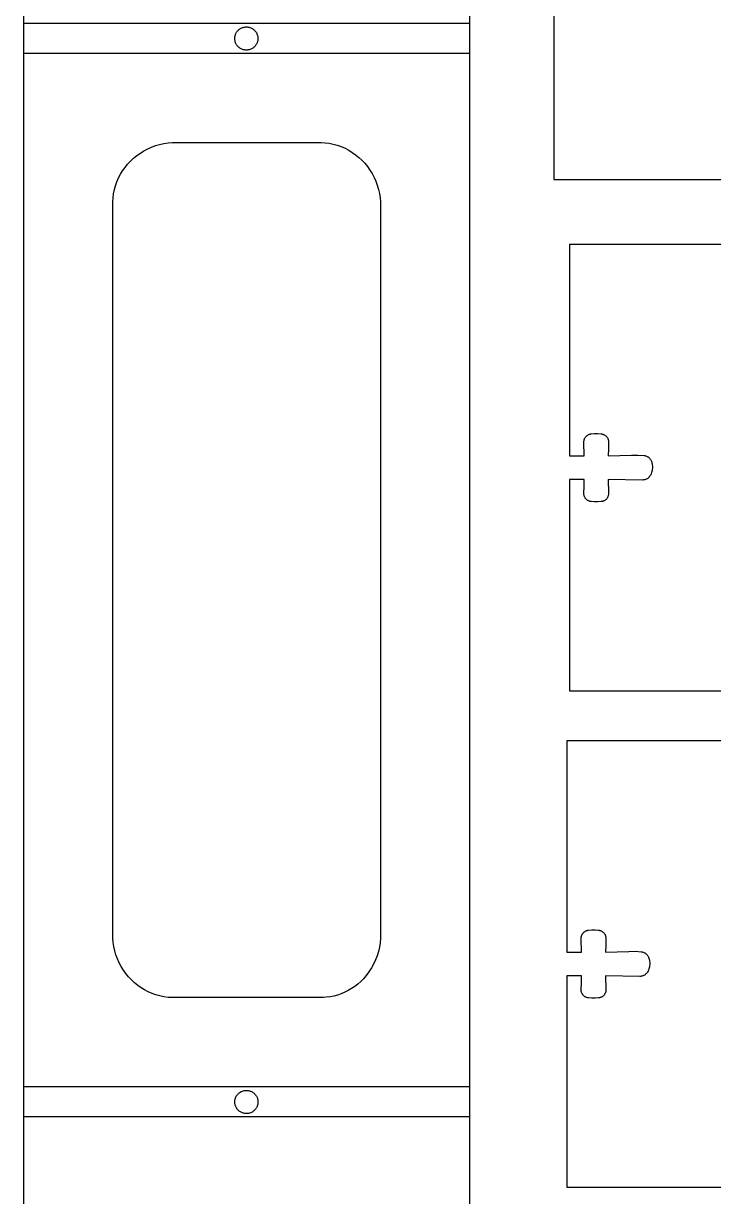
# Model space of a CAD drawing. Extents: x -75 to 75, y -42 to 42.
# Drawn here: x -1.5 to 10.09, y -24.75 to -5.03 of the extents above; entities that cross this region are included whole.
import ezdxf

# ---------------------------------------------------------------- set-up
doc = ezdxf.new("R2010")
doc.units = 0
doc.header["$MEASUREMENT"] = 0
doc.layers.get('0').update_dxf_attribs({"linetype": 'CONTINUOUS'})

msp = doc.modelspace()

# ---------------------------------------------------------------- linework, layer by layer
for p, q in [((-1.504, 12.343), (-1.504, -5.032)), ((5.996, -5.032), (5.996, 12.343)), ((7.406, -4.107), (7.406, -7.657)), ((-1.504, -5.032), (-1.504, -5.532)), ((5.996, -5.032), (-1.504, -5.032)), ((2.12, -5.133), (2.131, -5.125)), ((2.131, -5.125), (2.142, -5.118)), ((2.142, -5.118), (2.153, -5.112)), ((2.153, -5.112), (2.164, -5.107)), ((2.164, -5.107), (2.176, -5.102)), ((2.176, -5.102), (2.188, -5.098)), ((2.188, -5.098), (2.201, -5.095)), ((2.201, -5.095), (2.213, -5.093)), ((2.213, -5.093), (2.226, -5.091)), ((2.226, -5.091), (2.239, -5.091)), ((2.239, -5.091), (2.252, -5.091)), ((2.252, -5.091), (2.264, -5.092)), ((2.264, -5.092), (2.277, -5.094)), ((2.277, -5.094), (2.29, -5.097)), ((2.29, -5.097), (2.302, -5.101)), ((2.302, -5.101), (2.314, -5.105)), ((2.314, -5.105), (2.326, -5.11)), ((2.326, -5.11), (2.337, -5.116)), ((2.337, -5.116), (2.348, -5.123)), ((2.348, -5.123), (2.358, -5.13)), ((5.996, -5.532), (5.996, -5.032)), ((2.047, -5.276), (2.048, -5.264)), ((2.047, -5.289), (2.047, -5.276)), ((2.047, -5.302), (2.047, -5.289)), ((2.049, -5.315), (2.047, -5.302)), ((2.048, -5.264), (2.05, -5.251)), ((2.051, -5.327), (2.049, -5.315)), ((2.05, -5.251), (2.052, -5.238)), ((2.052, -5.238), (2.056, -5.226)), ((2.056, -5.226), (2.06, -5.214)), ((2.06, -5.214), (2.065, -5.202)), ((2.065, -5.202), (2.071, -5.191)), ((2.071, -5.191), (2.078, -5.18)), ((2.078, -5.18), (2.085, -5.169)), ((2.085, -5.169), (2.093, -5.159)), ((2.093, -5.159), (2.101, -5.15)), ((2.101, -5.15), (2.111, -5.141)), ((2.111, -5.141), (2.12, -5.133)), ((2.358, -5.13), (2.368, -5.138)), ((2.368, -5.138), (2.378, -5.147)), ((2.378, -5.147), (2.386, -5.156)), ((2.386, -5.156), (2.395, -5.166)), ((2.395, -5.166), (2.402, -5.176)), ((2.402, -5.176), (2.409, -5.187)), ((2.409, -5.187), (2.415, -5.199)), ((2.415, -5.199), (2.42, -5.21)), ((2.42, -5.21), (2.425, -5.222)), ((2.425, -5.222), (2.429, -5.234)), ((2.429, -5.234), (2.432, -5.247)), ((2.432, -5.323), (2.429, -5.336)), ((2.432, -5.247), (2.434, -5.259)), ((2.434, -5.311), (2.432, -5.323)), ((2.434, -5.259), (2.435, -5.272)), ((2.435, -5.298), (2.434, -5.311)), ((2.435, -5.272), (2.435, -5.285)), ((2.435, -5.285), (2.435, -5.298)), ((2.054, -5.34), (2.051, -5.327)), ((2.061, -5.36), (2.054, -5.34)), ((2.071, -5.38), (2.061, -5.36)), ((2.078, -5.391), (2.071, -5.38)), ((2.085, -5.402), (2.078, -5.391)), ((2.093, -5.412), (2.085, -5.402)), ((2.102, -5.421), (2.093, -5.412)), ((2.111, -5.43), (2.102, -5.421)), ((2.121, -5.438), (2.111, -5.43)), ((2.131, -5.446), (2.121, -5.438)), ((2.142, -5.453), (2.131, -5.446)), ((2.153, -5.459), (2.142, -5.453)), ((2.165, -5.464), (2.153, -5.459)), ((2.177, -5.469), (2.165, -5.464)), ((2.189, -5.473), (2.177, -5.469)), ((2.201, -5.476), (2.189, -5.473)), ((2.214, -5.478), (2.201, -5.476)), ((2.227, -5.479), (2.214, -5.478)), ((2.239, -5.48), (2.227, -5.479)), ((2.252, -5.479), (2.239, -5.48)), ((2.265, -5.478), (2.252, -5.479)), ((2.278, -5.476), (2.265, -5.478)), ((2.29, -5.474), (2.278, -5.476)), ((2.302, -5.47), (2.29, -5.474)), ((2.314, -5.465), (2.302, -5.47)), ((2.326, -5.46), (2.314, -5.465)), ((2.337, -5.454), (2.326, -5.46)), ((2.348, -5.448), (2.337, -5.454)), ((2.359, -5.44), (2.348, -5.448)), ((2.369, -5.432), (2.359, -5.44)), ((2.378, -5.423), (2.369, -5.432)), ((2.387, -5.414), (2.378, -5.423)), ((2.395, -5.404), (2.387, -5.414)), ((2.402, -5.394), (2.395, -5.404)), ((2.409, -5.383), (2.402, -5.394)), ((2.415, -5.372), (2.409, -5.383)), ((2.421, -5.36), (2.415, -5.372)), ((2.425, -5.348), (2.421, -5.36)), ((2.429, -5.336), (2.425, -5.348)), ((-1.504, -5.532), (-1.504, -22.907)), ((-1.504, -5.532), (5.996, -5.532)), ((5.996, -22.907), (5.996, -5.532)), ((0.649, -7.111), (0.716, -7.086)), ((0.716, -7.086), (0.784, -7.066)), ((0.784, -7.066), (0.854, -7.05)), ((0.854, -7.05), (0.925, -7.039)), ((0.925, -7.039), (0.996, -7.032)), ((0.996, -7.032), (3.496, -7.032)), ((3.496, -7.032), (3.565, -7.037)), ((3.565, -7.037), (3.634, -7.047)), ((3.634, -7.047), (3.702, -7.061)), ((3.702, -7.061), (3.769, -7.08)), ((3.769, -7.08), (3.835, -7.103)), ((0.346, -7.298), (0.401, -7.253)), ((0.401, -7.253), (0.46, -7.211)), ((0.46, -7.211), (0.52, -7.173)), ((0.52, -7.173), (0.584, -7.14)), ((0.584, -7.14), (0.649, -7.111)), ((3.835, -7.103), (3.899, -7.131)), ((3.899, -7.131), (3.961, -7.163)), ((3.961, -7.163), (4.02, -7.199)), ((4.02, -7.199), (4.077, -7.239)), ((4.077, -7.239), (4.131, -7.283)), ((4.131, -7.283), (4.182, -7.331)), ((0.162, -7.508), (0.203, -7.451)), ((0.203, -7.451), (0.246, -7.397)), ((0.246, -7.397), (0.294, -7.347)), ((0.294, -7.347), (0.346, -7.298)), ((4.182, -7.331), (4.231, -7.383)), ((4.231, -7.383), (4.276, -7.438)), ((4.276, -7.438), (4.317, -7.496)), ((0.066, -7.693), (0.094, -7.63)), ((0.094, -7.63), (0.126, -7.568)), ((0.126, -7.568), (0.162, -7.508)), ((4.317, -7.496), (4.355, -7.557)), ((4.355, -7.557), (4.388, -7.62)), ((4.388, -7.62), (4.417, -7.685)), ((4.417, -7.685), (4.442, -7.753)), ((7.406, -7.657), (28.906, -7.657)), ((0.01, -7.894), (0.024, -7.826)), ((0.024, -7.826), (0.043, -7.759)), ((0.043, -7.759), (0.066, -7.693)), ((4.442, -7.753), (4.463, -7.821)), ((4.463, -7.821), (4.478, -7.891)), ((-0.004, -8.032), (0.001, -7.963)), ((-0.004, -20.407), (-0.004, -8.032)), ((0.001, -7.963), (0.01, -7.894)), ((4.478, -7.891), (4.489, -7.961)), ((4.489, -7.961), (4.496, -8.032)), ((4.496, -8.032), (4.496, -20.407)), ((18.22, -8.75), (7.67, -8.75)), ((7.67, -8.75), (7.67, -12.3)), ((7.916, -12.035), (7.919, -12.027)), ((7.919, -12.027), (7.921, -12.018)), ((7.921, -12.018), (7.925, -12.01)), ((7.925, -12.01), (7.928, -12.002)), ((7.928, -12.002), (7.933, -11.994)), ((7.933, -11.994), (7.938, -11.987)), ((7.938, -11.987), (7.943, -11.98)), ((7.943, -11.98), (7.949, -11.973)), ((7.949, -11.973), (7.955, -11.966)), ((7.955, -11.966), (7.962, -11.961)), ((7.962, -11.961), (7.969, -11.955)), ((7.969, -11.955), (7.976, -11.95)), ((7.976, -11.95), (7.984, -11.946)), ((7.984, -11.946), (7.992, -11.942)), ((7.992, -11.942), (8, -11.938)), ((8, -11.938), (8.008, -11.935)), ((8.008, -11.935), (8.017, -11.933)), ((8.017, -11.933), (8.026, -11.931)), ((8.026, -11.931), (8.034, -11.93)), ((8.034, -11.93), (8.091, -11.926)), ((8.091, -11.926), (8.147, -11.926)), ((8.147, -11.926), (8.203, -11.93)), ((8.203, -11.93), (8.212, -11.931)), ((8.212, -11.931), (8.221, -11.933)), ((8.221, -11.933), (8.23, -11.936)), ((8.23, -11.936), (8.239, -11.939)), ((8.239, -11.939), (8.247, -11.942)), ((8.247, -11.942), (8.256, -11.946)), ((8.256, -11.946), (8.264, -11.951)), ((8.264, -11.951), (8.271, -11.956)), ((8.271, -11.956), (8.279, -11.962)), ((8.279, -11.962), (8.285, -11.968)), ((8.285, -11.968), (8.292, -11.975)), ((8.292, -11.975), (8.298, -11.982)), ((8.298, -11.982), (8.303, -11.989)), ((8.303, -11.989), (8.308, -11.997)), ((8.308, -11.997), (8.313, -12.005)), ((8.313, -12.005), (8.317, -12.014)), ((8.317, -12.014), (8.32, -12.022)), ((8.32, -12.022), (8.323, -12.031)), ((7.913, -12.062), (7.914, -12.053)), ((7.914, -12.071), (7.913, -12.062)), ((7.914, -12.053), (7.915, -12.044)), ((7.92, -12.3), (7.914, -12.071)), ((7.915, -12.044), (7.916, -12.035)), ((8.324, -12.184), (8.32, -12.3)), ((8.323, -12.031), (8.325, -12.04)), ((8.327, -12.068), (8.324, -12.184)), ((8.325, -12.04), (8.326, -12.049)), ((8.326, -12.049), (8.327, -12.059)), ((8.327, -12.059), (8.327, -12.068)), ((7.67, -12.3), (7.92, -12.3)), ((8.32, -12.3), (8.714, -12.287)), ((8.714, -12.287), (8.821, -12.286)), ((8.821, -12.286), (8.927, -12.294)), ((8.927, -12.294), (8.937, -12.296)), ((8.937, -12.296), (8.946, -12.298)), ((8.946, -12.298), (8.956, -12.301)), ((8.956, -12.301), (8.966, -12.305)), ((8.966, -12.305), (8.975, -12.309)), ((8.975, -12.309), (8.984, -12.314)), ((8.984, -12.314), (8.992, -12.319)), ((8.992, -12.319), (9, -12.325)), ((9, -12.325), (9.008, -12.332)), ((9.008, -12.332), (9.015, -12.339)), ((9.015, -12.339), (9.022, -12.347)), ((9.022, -12.347), (9.028, -12.355)), ((9.028, -12.355), (9.033, -12.363)), ((9.033, -12.363), (9.038, -12.372)), ((9.038, -12.372), (9.043, -12.381)), ((9.043, -12.381), (9.05, -12.398)), ((9.05, -12.398), (9.055, -12.416)), ((9.055, -12.416), (9.06, -12.434)), ((9.036, -12.617), (9.027, -12.633)), ((9.044, -12.6), (9.036, -12.617)), ((9.05, -12.582), (9.044, -12.6)), ((9.056, -12.565), (9.05, -12.582)), ((9.06, -12.546), (9.056, -12.565)), ((9.06, -12.434), (9.063, -12.453)), ((9.063, -12.528), (9.06, -12.546)), ((9.063, -12.453), (9.065, -12.472)), ((9.065, -12.509), (9.063, -12.528)), ((9.065, -12.472), (9.066, -12.49)), ((9.066, -12.49), (9.065, -12.509)), ((7.92, -12.7), (7.67, -12.7)), ((7.67, -12.7), (7.67, -16.25)), ((7.912, -12.932), (7.915, -12.816)), ((7.915, -12.816), (7.92, -12.7)), ((8.32, -12.7), (8.326, -12.929)), ((8.897, -12.707), (8.32, -12.7)), ((8.908, -12.706), (8.897, -12.707)), ((8.918, -12.705), (8.908, -12.706)), ((8.928, -12.703), (8.918, -12.705)), ((8.938, -12.701), (8.928, -12.703)), ((8.948, -12.698), (8.938, -12.701)), ((8.958, -12.694), (8.948, -12.698)), ((8.967, -12.69), (8.958, -12.694)), ((8.976, -12.685), (8.967, -12.69)), ((8.985, -12.679), (8.976, -12.685)), ((8.993, -12.673), (8.985, -12.679)), ((9.001, -12.666), (8.993, -12.673)), ((9.008, -12.658), (9.001, -12.666)), ((9.015, -12.65), (9.008, -12.658)), ((9.021, -12.642), (9.015, -12.65)), ((9.027, -12.633), (9.021, -12.642)), ((7.913, -12.941), (7.912, -12.932)), ((7.914, -12.95), (7.913, -12.941)), ((7.915, -12.959), (7.914, -12.95)), ((7.917, -12.968), (7.915, -12.959)), ((7.92, -12.977), (7.917, -12.968)), ((7.923, -12.986), (7.92, -12.977)), ((7.927, -12.994), (7.923, -12.986)), ((7.932, -13.002), (7.927, -12.994)), ((7.936, -13.01), (7.932, -13.002)), ((7.942, -13.018), (7.936, -13.01)), ((8.302, -13.013), (8.297, -13.02)), ((8.307, -13.006), (8.302, -13.013)), ((8.311, -12.998), (8.307, -13.006)), ((8.315, -12.99), (8.311, -12.998)), ((8.318, -12.982), (8.315, -12.99)), ((8.321, -12.973), (8.318, -12.982)), ((8.323, -12.964), (8.321, -12.973)), ((8.325, -12.956), (8.323, -12.964)), ((8.326, -12.947), (8.325, -12.956)), ((8.326, -12.929), (8.326, -12.938)), ((8.326, -12.938), (8.326, -12.947)), ((7.948, -13.025), (7.942, -13.018)), ((7.954, -13.031), (7.948, -13.025)), ((7.961, -13.038), (7.954, -13.031)), ((7.968, -13.043), (7.961, -13.038)), ((7.976, -13.049), (7.968, -13.043)), ((7.984, -13.053), (7.976, -13.049)), ((7.992, -13.057), (7.984, -13.053)), ((8.001, -13.061), (7.992, -13.057)), ((8.01, -13.064), (8.001, -13.061)), ((8.018, -13.067), (8.01, -13.064)), ((8.028, -13.068), (8.018, -13.067)), ((8.037, -13.07), (8.028, -13.068)), ((8.093, -13.073), (8.037, -13.07)), ((8.149, -13.073), (8.093, -13.073)), ((8.205, -13.07), (8.149, -13.073)), ((8.214, -13.068), (8.205, -13.07)), ((8.223, -13.067), (8.214, -13.068)), ((8.232, -13.064), (8.223, -13.067)), ((8.24, -13.061), (8.232, -13.064)), ((8.248, -13.058), (8.24, -13.061)), ((8.256, -13.054), (8.248, -13.058)), ((8.264, -13.05), (8.256, -13.054)), ((8.271, -13.045), (8.264, -13.05)), ((8.278, -13.039), (8.271, -13.045)), ((8.285, -13.033), (8.278, -13.039)), ((8.291, -13.027), (8.285, -13.033)), ((8.297, -13.02), (8.291, -13.027)), ((7.67, -16.25), (29.17, -16.25)), ((18.175, -17.093), (7.625, -17.093)), ((7.625, -17.093), (7.625, -20.643)), ((7.91, -20.309), (7.917, -20.303)), ((7.917, -20.303), (7.924, -20.298)), ((7.924, -20.298), (7.931, -20.293)), ((7.931, -20.293), (7.939, -20.288)), ((7.939, -20.288), (7.947, -20.284)), ((7.947, -20.284), (7.955, -20.281)), ((7.955, -20.281), (7.963, -20.278)), ((7.963, -20.278), (7.972, -20.276)), ((7.972, -20.276), (7.981, -20.274)), ((7.981, -20.274), (7.989, -20.273)), ((7.989, -20.273), (8.046, -20.269)), ((8.046, -20.269), (8.102, -20.269)), ((8.102, -20.269), (8.158, -20.273)), ((8.158, -20.273), (8.167, -20.274)), ((8.167, -20.274), (8.176, -20.276)), ((8.176, -20.276), (8.185, -20.278)), ((8.185, -20.278), (8.194, -20.281)), ((8.194, -20.281), (8.203, -20.285)), ((8.203, -20.285), (8.211, -20.289)), ((8.211, -20.289), (8.219, -20.294)), ((8.219, -20.294), (8.226, -20.299)), ((8.226, -20.299), (8.234, -20.305)), ((8.234, -20.305), (8.241, -20.311)), ((0.002, -20.479), (-0.004, -20.407)), ((0.013, -20.549), (0.002, -20.479)), ((4.489, -20.483), (4.477, -20.557)), ((4.496, -20.407), (4.489, -20.483)), ((7.869, -20.395), (7.87, -20.387)), ((7.869, -20.404), (7.869, -20.395)), ((7.869, -20.413), (7.869, -20.404)), ((7.875, -20.643), (7.869, -20.413)), ((7.87, -20.387), (7.872, -20.378)), ((7.872, -20.378), (7.874, -20.369)), ((7.874, -20.369), (7.876, -20.361)), ((7.876, -20.361), (7.88, -20.353)), ((7.88, -20.353), (7.884, -20.345)), ((7.884, -20.345), (7.888, -20.337)), ((7.888, -20.337), (7.893, -20.329)), ((7.893, -20.329), (7.898, -20.322)), ((7.898, -20.322), (7.904, -20.316)), ((7.904, -20.316), (7.91, -20.309)), ((8.241, -20.311), (8.247, -20.318)), ((8.247, -20.318), (8.253, -20.325)), ((8.253, -20.325), (8.258, -20.332)), ((8.258, -20.332), (8.263, -20.34)), ((8.263, -20.34), (8.268, -20.348)), ((8.268, -20.348), (8.272, -20.356)), ((8.272, -20.356), (8.275, -20.365)), ((8.275, -20.365), (8.278, -20.374)), ((8.278, -20.374), (8.28, -20.383)), ((8.28, -20.383), (8.281, -20.392)), ((8.282, -20.411), (8.28, -20.527)), ((8.281, -20.392), (8.282, -20.401)), ((8.282, -20.401), (8.282, -20.411)), ((0.029, -20.619), (0.013, -20.549)), ((0.049, -20.687), (0.029, -20.619)), ((0.074, -20.754), (0.049, -20.687)), ((4.438, -20.703), (4.411, -20.773)), ((4.46, -20.631), (4.438, -20.703)), ((4.477, -20.557), (4.46, -20.631)), ((7.625, -20.643), (7.875, -20.643)), ((8.28, -20.527), (8.275, -20.643)), ((8.275, -20.643), (8.669, -20.629)), ((8.669, -20.629), (8.776, -20.628)), ((8.776, -20.628), (8.882, -20.637)), ((8.882, -20.637), (8.892, -20.638)), ((8.892, -20.638), (8.902, -20.641)), ((8.902, -20.641), (8.911, -20.644)), ((8.911, -20.644), (8.921, -20.647)), ((8.921, -20.647), (8.93, -20.652)), ((8.93, -20.652), (8.939, -20.656)), ((8.939, -20.656), (8.947, -20.662)), ((8.947, -20.662), (8.955, -20.668)), ((8.955, -20.668), (8.963, -20.675)), ((8.963, -20.675), (8.97, -20.682)), ((8.97, -20.682), (8.977, -20.689)), ((8.977, -20.689), (8.983, -20.697)), ((8.983, -20.697), (8.988, -20.706)), ((0.103, -20.82), (0.074, -20.754)), ((0.137, -20.883), (0.103, -20.82)), ((0.174, -20.944), (0.137, -20.883)), ((4.379, -20.842), (4.343, -20.908)), ((4.411, -20.773), (4.379, -20.842)), ((8.988, -20.706), (8.993, -20.715)), ((8.993, -20.715), (8.998, -20.724)), ((8.998, -20.724), (9.005, -20.741)), ((9.005, -20.741), (9.01, -20.759)), ((9.01, -20.759), (9.015, -20.777)), ((9.015, -20.889), (9.011, -20.907)), ((9.015, -20.777), (9.018, -20.796)), ((9.018, -20.87), (9.015, -20.889)), ((9.018, -20.796), (9.02, -20.814)), ((9.02, -20.852), (9.018, -20.87)), ((9.02, -20.814), (9.021, -20.833)), ((9.021, -20.833), (9.02, -20.852)), ((0.216, -21.002), (0.174, -20.944)), ((0.261, -21.057), (0.216, -21.002)), ((0.31, -21.109), (0.261, -21.057)), ((4.208, -21.089), (4.163, -21.135)), ((4.257, -21.032), (4.208, -21.089)), ((4.302, -20.971), (4.257, -21.032)), ((4.343, -20.908), (4.302, -20.971)), ((7.625, -21.043), (7.625, -24.593)), ((7.875, -21.043), (7.625, -21.043)), ((7.871, -21.158), (7.875, -21.043)), ((8.853, -21.049), (8.275, -21.043)), ((8.275, -21.043), (8.281, -21.272)), ((8.863, -21.049), (8.853, -21.049)), ((8.873, -21.048), (8.863, -21.049)), ((8.883, -21.046), (8.873, -21.048)), ((8.894, -21.044), (8.883, -21.046)), ((8.903, -21.041), (8.894, -21.044)), ((8.913, -21.037), (8.903, -21.041)), ((8.922, -21.032), (8.913, -21.037)), ((8.931, -21.027), (8.922, -21.032)), ((8.94, -21.022), (8.931, -21.027)), ((8.948, -21.015), (8.94, -21.022)), ((8.956, -21.008), (8.948, -21.015)), ((8.963, -21.001), (8.956, -21.008)), ((8.97, -20.993), (8.963, -21.001)), ((8.976, -20.985), (8.97, -20.993)), ((8.982, -20.976), (8.976, -20.985)), ((8.991, -20.96), (8.982, -20.976)), ((8.999, -20.943), (8.991, -20.96)), ((9.006, -20.925), (8.999, -20.943)), ((9.011, -20.907), (9.006, -20.925)), ((0.361, -21.157), (0.31, -21.109)), ((0.415, -21.201), (0.361, -21.157)), ((0.472, -21.241), (0.415, -21.201)), ((0.531, -21.277), (0.472, -21.241)), ((0.593, -21.309), (0.531, -21.277)), ((3.954, -21.288), (3.896, -21.317)), ((4.01, -21.255), (3.954, -21.288)), ((4.063, -21.218), (4.01, -21.255)), ((4.114, -21.179), (4.063, -21.218)), ((4.163, -21.135), (4.114, -21.179)), ((7.868, -21.274), (7.871, -21.158)), ((7.868, -21.284), (7.868, -21.274)), ((7.869, -21.293), (7.868, -21.284)), ((7.87, -21.302), (7.869, -21.293)), ((8.281, -21.29), (8.28, -21.298)), ((8.281, -21.272), (8.282, -21.281)), ((8.282, -21.281), (8.281, -21.29)), ((0.657, -21.337), (0.593, -21.309)), ((0.722, -21.36), (0.657, -21.337)), ((0.789, -21.379), (0.722, -21.36)), ((0.857, -21.393), (0.789, -21.379)), ((0.926, -21.403), (0.857, -21.393)), ((0.996, -21.407), (0.926, -21.403)), ((3.496, -21.407), (0.996, -21.407)), ((3.537, -21.405), (3.496, -21.407)), ((3.584, -21.401), (3.537, -21.405)), ((3.648, -21.393), (3.584, -21.401)), ((3.712, -21.38), (3.648, -21.393)), ((3.775, -21.363), (3.712, -21.38)), ((3.836, -21.342), (3.775, -21.363)), ((3.896, -21.317), (3.836, -21.342)), ((7.872, -21.311), (7.87, -21.302)), ((7.875, -21.32), (7.872, -21.311)), ((7.878, -21.329), (7.875, -21.32)), ((7.882, -21.337), (7.878, -21.329)), ((7.887, -21.345), (7.882, -21.337)), ((7.892, -21.353), (7.887, -21.345)), ((7.897, -21.36), (7.892, -21.353)), ((7.903, -21.367), (7.897, -21.36)), ((7.91, -21.374), (7.903, -21.367)), ((7.916, -21.38), (7.91, -21.374)), ((7.924, -21.386), (7.916, -21.38)), ((7.931, -21.391), (7.924, -21.386)), ((7.939, -21.396), (7.931, -21.391)), ((7.947, -21.4), (7.939, -21.396)), ((7.956, -21.404), (7.947, -21.4)), ((7.965, -21.407), (7.956, -21.404)), ((7.974, -21.409), (7.965, -21.407)), ((7.983, -21.411), (7.974, -21.409)), ((7.992, -21.412), (7.983, -21.411)), ((8.048, -21.416), (7.992, -21.412)), ((8.104, -21.416), (8.048, -21.416)), ((8.161, -21.412), (8.104, -21.416)), ((8.169, -21.411), (8.161, -21.412)), ((8.178, -21.409), (8.169, -21.411)), ((8.187, -21.407), (8.178, -21.409)), ((8.195, -21.404), (8.187, -21.407)), ((8.203, -21.401), (8.195, -21.404)), ((8.211, -21.397), (8.203, -21.401)), ((8.219, -21.392), (8.211, -21.397)), ((8.226, -21.387), (8.219, -21.392)), ((8.233, -21.382), (8.226, -21.387)), ((8.24, -21.376), (8.233, -21.382)), ((8.246, -21.37), (8.24, -21.376)), ((8.252, -21.363), (8.246, -21.37)), ((8.257, -21.356), (8.252, -21.363)), ((8.262, -21.348), (8.257, -21.356)), ((8.266, -21.34), (8.262, -21.348)), ((8.27, -21.332), (8.266, -21.34)), ((8.274, -21.324), (8.27, -21.332)), ((8.276, -21.316), (8.274, -21.324)), ((8.279, -21.307), (8.276, -21.316)), ((8.28, -21.298), (8.279, -21.307)), ((-1.504, -22.907), (-1.504, -23.407)), ((5.996, -22.907), (-1.504, -22.907)), ((2.066, -23.077), (2.072, -23.065)), ((2.072, -23.065), (2.079, -23.054)), ((2.079, -23.054), (2.086, -23.044)), ((2.086, -23.044), (2.094, -23.034)), ((2.094, -23.034), (2.103, -23.025)), ((2.103, -23.025), (2.112, -23.016)), ((2.112, -23.016), (2.122, -23.008)), ((2.122, -23.008), (2.132, -23)), ((2.132, -23), (2.143, -22.993)), ((2.143, -22.993), (2.154, -22.987)), ((2.154, -22.987), (2.166, -22.982)), ((2.166, -22.982), (2.178, -22.977)), ((2.178, -22.977), (2.19, -22.973)), ((2.19, -22.973), (2.202, -22.97)), ((2.202, -22.97), (2.215, -22.968)), ((2.215, -22.968), (2.228, -22.967)), ((2.228, -22.967), (2.241, -22.966)), ((2.241, -22.966), (2.253, -22.967)), ((2.253, -22.967), (2.266, -22.968)), ((2.266, -22.968), (2.279, -22.97)), ((2.279, -22.97), (2.291, -22.973)), ((2.291, -22.973), (2.303, -22.977)), ((2.303, -22.977), (2.315, -22.981)), ((2.315, -22.981), (2.327, -22.986)), ((2.327, -22.986), (2.338, -22.992)), ((2.338, -22.992), (2.349, -22.999)), ((2.349, -22.999), (2.36, -23.007)), ((2.36, -23.007), (2.37, -23.015)), ((2.37, -23.015), (2.379, -23.023)), ((2.379, -23.023), (2.388, -23.033)), ((2.388, -23.033), (2.396, -23.043)), ((2.396, -23.043), (2.403, -23.053)), ((2.403, -23.053), (2.41, -23.064)), ((2.41, -23.064), (2.416, -23.075)), ((5.996, -23.407), (5.996, -22.907)), ((2.047, -23.151), (2.048, -23.138)), ((2.047, -23.163), (2.047, -23.151)), ((2.047, -23.176), (2.047, -23.163)), ((2.049, -23.189), (2.047, -23.176)), ((2.048, -23.138), (2.05, -23.125)), ((2.051, -23.202), (2.049, -23.189)), ((2.05, -23.125), (2.053, -23.113)), ((2.054, -23.214), (2.051, -23.202)), ((2.053, -23.113), (2.057, -23.1)), ((2.058, -23.226), (2.054, -23.214)), ((2.057, -23.1), (2.061, -23.088)), ((2.063, -23.238), (2.058, -23.226)), ((2.061, -23.088), (2.066, -23.077)), ((2.073, -23.258), (2.063, -23.238)), ((2.085, -23.276), (2.073, -23.258)), ((2.409, -23.259), (2.402, -23.27)), ((2.415, -23.248), (2.409, -23.259)), ((2.421, -23.237), (2.415, -23.248)), ((2.416, -23.075), (2.421, -23.087)), ((2.421, -23.087), (2.426, -23.099)), ((2.425, -23.225), (2.421, -23.237)), ((2.429, -23.212), (2.425, -23.225)), ((2.426, -23.099), (2.429, -23.111)), ((2.429, -23.111), (2.432, -23.124)), ((2.432, -23.2), (2.429, -23.212)), ((2.432, -23.124), (2.434, -23.136)), ((2.434, -23.187), (2.432, -23.2)), ((2.434, -23.136), (2.436, -23.149)), ((2.435, -23.175), (2.434, -23.187)), ((2.436, -23.162), (2.435, -23.175)), ((2.436, -23.149), (2.436, -23.162)), ((-1.504, -23.407), (-1.504, -40.782)), ((-1.504, -23.407), (5.996, -23.407)), ((2.093, -23.286), (2.085, -23.276)), ((2.101, -23.296), (2.093, -23.286)), ((2.11, -23.305), (2.101, -23.296)), ((2.12, -23.313), (2.11, -23.305)), ((2.13, -23.321), (2.12, -23.313)), ((2.141, -23.328), (2.13, -23.321)), ((2.152, -23.334), (2.141, -23.328)), ((2.164, -23.339), (2.152, -23.334)), ((2.176, -23.344), (2.164, -23.339)), ((2.188, -23.348), (2.176, -23.344)), ((2.201, -23.351), (2.188, -23.348)), ((2.213, -23.353), (2.201, -23.351)), ((2.226, -23.355), (2.213, -23.353)), ((2.239, -23.355), (2.226, -23.355)), ((2.251, -23.355), (2.239, -23.355)), ((2.264, -23.354), (2.251, -23.355)), ((2.277, -23.352), (2.264, -23.354)), ((2.289, -23.349), (2.277, -23.352)), ((2.302, -23.346), (2.289, -23.349)), ((2.314, -23.341), (2.302, -23.346)), ((2.325, -23.336), (2.314, -23.341)), ((2.337, -23.33), (2.325, -23.336)), ((2.348, -23.324), (2.337, -23.33)), ((2.358, -23.316), (2.348, -23.324)), ((2.368, -23.308), (2.358, -23.316)), ((2.378, -23.3), (2.368, -23.308)), ((2.386, -23.29), (2.378, -23.3)), ((2.395, -23.281), (2.386, -23.29)), ((2.402, -23.27), (2.395, -23.281)), ((5.996, -40.782), (5.996, -23.407)), ((7.625, -24.593), (29.125, -24.593))]:
    msp.add_line(p, q)

doc.saveas('drawing.dxf')
